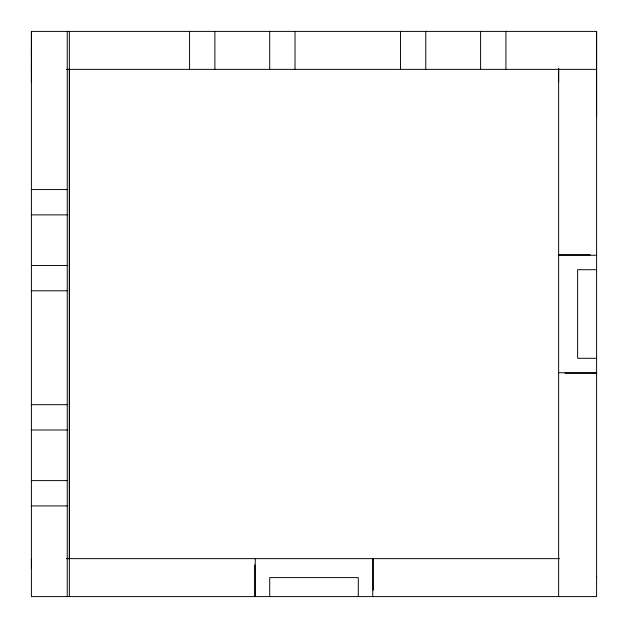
<?xml version="1.0" encoding="UTF-8"?>
<svg xmlns="http://www.w3.org/2000/svg" width="628" height="628" viewBox="0 0 628 628"><rect width="100%" height="100%" fill="white"/><g stroke="black" fill="none" stroke-linecap="round" stroke-linejoin="round"><path stroke-width="0.94" d="M31.4 568.128L31.4 558.637M31.4 82.017L31.4 31.4L596.6 31.4L596.6 596.6L31.4 596.6L31.4 31.4M69.363 558.637L69.363 68.389M558.637 82.017L558.637 68.389M596.6 576.951L596.6 577.462M596.6 115.835L596.6 31.4M66.442 69.363L596.6 69.363M31.4 189.57L67.251 189.57M31.4 214.878L67.251 214.878M558.637 254.74L590.273 254.74M558.637 255.266L596.6 255.266M31.4 265.495L67.251 265.495M596.6 269.71L577.619 269.71L577.619 358.29L596.6 358.29M31.4 290.803L67.251 290.803M558.637 372.734L596.6 372.734M564.965 373.26L596.6 373.26M31.4 404.683L67.251 404.683M31.4 429.992L67.251 429.992M31.4 480.608L67.251 480.608M31.4 505.917L67.251 505.917M66.442 558.637L559.611 558.637M558.637 68.311L558.637 596.6M505.917 31.4L505.917 69.363M480.608 31.4L480.608 69.363M425.776 31.4L425.776 69.363M400.468 31.4L400.468 69.363M373.26 558.637L373.26 590.273M372.734 558.637L372.734 596.6M358.29 596.6L358.29 577.619L269.71 577.619L269.71 596.6M295.019 31.4L295.019 69.363M269.71 31.4L269.71 69.363M255.266 558.637L255.266 596.6M254.74 564.965L254.74 596.6M214.878 31.4L214.878 69.363M189.57 31.4L189.57 69.363M69.363 31.4L69.363 596.6M67.251 31.4L67.251 596.6M31.4 50.381L31.4 51.049L31.4 50.381M31.4 69.363L31.4 68.695L31.4 69.363"/></g></svg>
